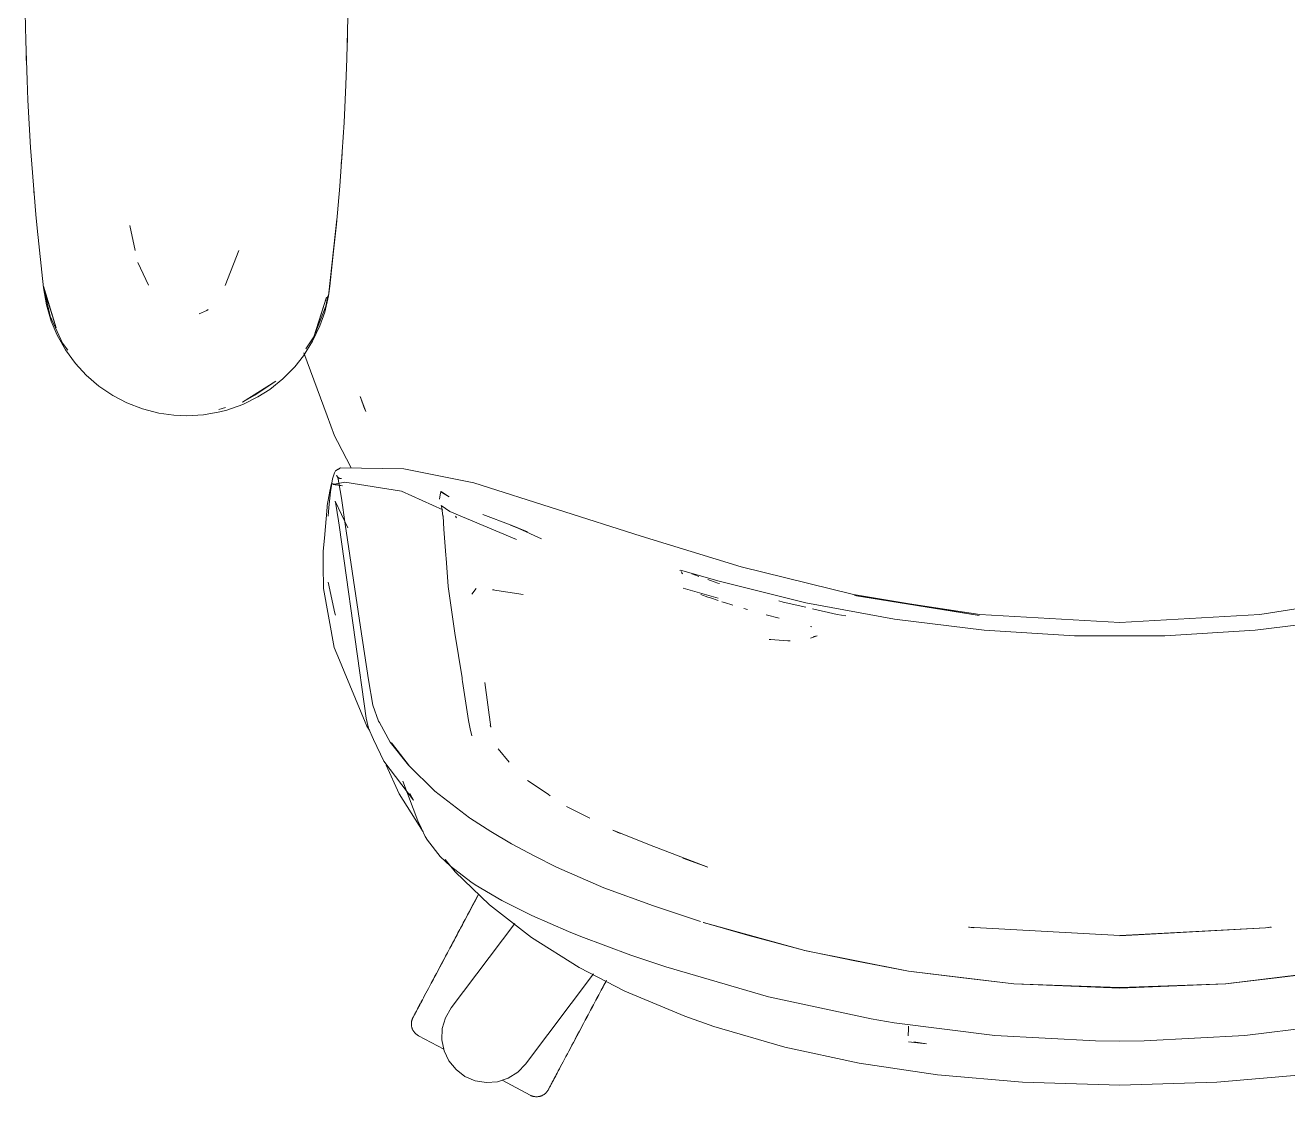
# Model space of a CAD drawing. Header units: millimetres. Extents: x 79795 to 317870, y -36033 to 97293.
# Drawn here: x 163361.4 to 163740.2, y 15950.8 to 16272.3 of the extents above; entities that cross this region are included whole.
import ezdxf

# ---------------------------------------------------------------- set-up
doc = ezdxf.new("R2010")
doc.units = ezdxf.units.MM
doc.header["$MEASUREMENT"] = 0
doc.layers.add('G-IMPT', color=8, linetype='CONTINUOUS', lineweight=9)
doc.layers.add('I-FURN', color=8, linetype='CONTINUOUS', lineweight=9)

msp = doc.modelspace()

# ---------------------------------------------------------------- linework, layer by layer
at = {"layer": 'G-IMPT'}
for p, q in [((163361.44, 16275.99), (163361.6, 16267.57)), ((163458.2, 16274.63), (163457.91, 16262.32)), ((163458.07, 16267.85), (163458.07, 16269.93)), ((163361.99, 16255.81), (163361.6, 16267.57)), ((163457.99, 16266.19), (163458.07, 16267.85)), ((163361.74, 16262.63), (163361.73, 16264.13)), ((163361.85, 16260.7), (163361.74, 16262.63)), ((163457.61, 16254.44), (163457.91, 16262.32)), ((163361.99, 16255.81), (163362.24, 16249.79)), ((163457.61, 16254.44), (163457.08, 16243.14)), ((163363.05, 16235.65), (163362.24, 16249.79)), ((163456.51, 16234.27), (163457.08, 16243.14)), ((163363.38, 16230.56), (163363.05, 16235.65)), ((163456.51, 16234.27), (163455.79, 16223.98)), ((163456.38, 16232.22), (163456.47, 16234.13)), ((163363.38, 16230.56), (163364.63, 16215.5)), ((163456.38, 16232.22), (163456.24, 16230.81)), ((163454.8, 16212.58), (163455.79, 16223.98)), ((163364.03, 16222.38), (163364.2, 16220.7)), ((163364.63, 16215.5), (163364.97, 16211.37)), ((163364.97, 16211.37), (163366.88, 16193.45)), ((163392.85, 16212.16), (163394.42, 16204.73)), ((163452.45, 16191.14), (163454.9, 16214.1)), ((163452.45, 16191.14), (163454.8, 16212.58)), ((163454.9, 16214.1), (163452.78, 16193.96)), ((163425.55, 16204.66), (163421.4, 16194.24)), ((163398.45, 16194.33), (163395.19, 16201.11)), ((163366.88, 16193.96), (163370.71, 16181.5)), ((163366.88, 16193.96), (163367.8, 16190.65)), ((163366.88, 16193.45), (163367.77, 16188.4)), ((163368.92, 16184.99), (163367.01, 16193.4)), ((163452.45, 16191.14), (163452.78, 16193.96)), ((163369.24, 16183.54), (163367.77, 16188.4)), ((163370.71, 16181.5), (163367.8, 16190.65)), ((163448.05, 16178.79), (163451.86, 16190.65)), ((163448.95, 16181.5), (163451.86, 16190.65)), ((163452.45, 16191.14), (163451.29, 16186.18)), ((163452.23, 16191.07), (163451.65, 16188.01)), ((163368.92, 16184.99), (163372.66, 16176.93)), ((163413.66, 16185.7), (163415.88, 16186.71)), ((163415.88, 16186.71), (163416.33, 16187.01)), ((163451.65, 16188.01), (163448.45, 16179.83)), ((163449.84, 16182.05), (163451.29, 16186.18)), ((163371.05, 16179.3), (163369.24, 16183.54)), ((163447.65, 16177.47), (163449.84, 16182.05)), ((163448.05, 16178.79), (163448.95, 16181.5)), ((163371.05, 16179.3), (163373.56, 16174.86)), ((163447.65, 16177.47), (163444.92, 16173.14)), ((163448.05, 16178.79), (163445.63, 16175.21)), ((163374.26, 16174.82), (163372.66, 16176.93)), ((163376.56, 16170.78), (163373.56, 16174.86)), ((163445.04, 16174.04), (163451.99, 16155.1)), ((163376.56, 16170.78), (163379.73, 16167.34)), ((163438.75, 16166.23), (163442.3, 16169.84)), ((163442.3, 16169.84), (163444.92, 16173.14)), ((163383.56, 16164.02), (163379.73, 16167.34)), ((163438.75, 16166.23), (163434.78, 16163.04)), ((163387.73, 16161.19), (163383.56, 16164.02)), ((163426.62, 16159.18), (163436.57, 16165.5)), ((163430.3, 16161.34), (163436.57, 16165.5)), ((163431.23, 16160.78), (163434.78, 16163.04)), ((163387.73, 16161.19), (163391.89, 16159)), ((163391.89, 16159), (163396.6, 16157.16)), ((163426.72, 16158.53), (163421.95, 16156.82)), ((163426.62, 16159.18), (163430.3, 16161.34)), ((163426.72, 16158.53), (163431.23, 16160.78)), ((163463.58, 16156.4), (163461.95, 16160.87)), ((163461.95, 16160.87), (163463.32, 16156.99)), ((163401.47, 16155.9), (163396.6, 16157.16)), ((163401.47, 16155.9), (163405.98, 16155.26)), ((163409.83, 16155.08), (163405.98, 16155.26)), ((163409.83, 16155.08), (163414.87, 16155.38)), ((163414.87, 16155.38), (163419.82, 16156.26)), ((163421.51, 16157.62), (163419.48, 16157)), ((163419.82, 16156.26), (163421.95, 16156.82)), ((163451.99, 16155.1), (163454.18, 16149.13)), ((163463.58, 16156.4), (163463.32, 16156.99)), ((163455.1, 16147.37), (163454.18, 16149.13)), ((163459.24, 16139.47), (163455.1, 16147.37)), ((163456.06, 16139.53), (163455.02, 16138.92)), ((163475.04, 16139.15), (163456.06, 16139.53)), ((163453.12, 16132.87), (163453.65, 16136.15)), ((163454.2, 16138.01), (163453.65, 16136.15)), ((163454.2, 16138.01), (163454.52, 16138.55)), ((163454.52, 16138.55), (163455.02, 16138.92)), ((163455.25, 16136.66), (163454.85, 16137.16)), ((163455.41, 16136.06), (163454.85, 16137.16)), ((163455.64, 16139.05), (163455.02, 16138.92)), ((163455.02, 16138.92), (163455.09, 16138.95)), ((163455.64, 16139.05), (163455.09, 16138.95)), ((163455.41, 16136.06), (163455.24, 16136.68)), ((163455.24, 16136.68), (163456.35, 16130.42)), ((163455.25, 16136.66), (163455.79, 16136.34)), ((163456.29, 16136.26), (163455.79, 16136.34)), ((163475.04, 16139.15), (163496, 16134.95)), ((163452.05, 16128.21), (163452.86, 16132.46)), ((163453.04, 16132.26), (163452.52, 16127.57)), ((163452.86, 16132.46), (163453.3, 16134.78)), ((163453.12, 16132.87), (163453.04, 16132.26)), ((163456.58, 16134.06), (163453.3, 16134.78)), ((163453.71, 16134.54), (163457.29, 16135.23)), ((163456.58, 16134.06), (163453.71, 16134.54)), ((163474.34, 16132.52), (163457.29, 16135.23)), ((163474.34, 16132.52), (163486.69, 16126.9)), ((163485.87, 16131.44), (163486.15, 16132.31)), ((163486.17, 16132.37), (163486.15, 16132.31)), ((163488.63, 16130.79), (163486.15, 16132.31)), ((163486.15, 16132.31), (163488.62, 16130.82)), ((163486.17, 16132.37), (163488.63, 16130.79)), ((163546.24, 16118.96), (163496, 16134.95)), ((163452.01, 16127.74), (163452.05, 16128.21)), ((163454.44, 16129.45), (163458.23, 16121.46)), ((163454.44, 16129.45), (163454.58, 16128.58)), ((163455.42, 16123.56), (163454.58, 16128.58)), ((163456.35, 16130.42), (163457.46, 16122.56)), ((163485.7, 16130.09), (163485.87, 16131.44)), ((163486.46, 16127.45), (163486.17, 16128.17)), ((163486.17, 16128.17), (163488.84, 16126.41)), ((163452.01, 16127.74), (163451.2, 16118.41)), ((163452.52, 16127.57), (163452.31, 16124.98)), ((163486.46, 16127.45), (163486.46, 16127.44)), ((163486.76, 16125.06), (163486.46, 16127.44)), ((163486.76, 16125.06), (163486.77, 16124.97)), ((163487.06, 16121.1), (163486.77, 16124.97)), ((163488.84, 16126.41), (163508.82, 16117.97)), ((163490.56, 16124.96), (163490.83, 16124.52)), ((163507.18, 16122.27), (163498.71, 16125.53)), ((163455.42, 16123.56), (163455.63, 16122.26)), ((163457.07, 16111.6), (163455.63, 16122.26)), ((163457.46, 16122.56), (163462.02, 16091.69)), ((163487.62, 16113.24), (163487.06, 16121.1)), ((163512.08, 16120.25), (163506.98, 16122.28)), ((163506.98, 16122.28), (163512.1, 16120.25)), ((163507.18, 16122.27), (163512.08, 16120.25)), ((163509.56, 16121.25), (163516.27, 16118.2)), ((163451.2, 16118.41), (163450.86, 16114.46)), ((163576.21, 16109.78), (163546.24, 16118.96)), ((163450.86, 16110.29), (163450.86, 16114.46)), ((163487.7, 16112.25), (163487.62, 16113.24)), ((163450.89, 16103.32), (163450.86, 16110.29)), ((163457.07, 16111.6), (163463.75, 16064.38)), ((163488.31, 16104.01), (163487.7, 16112.25)), ((163576.21, 16109.78), (163609.9, 16101.46)), ((163452.3, 16105.18), (163454.34, 16095.88)), ((163558.04, 16108.82), (163557.8, 16108.68)), ((163569.26, 16105.55), (163558.04, 16108.82)), ((163558.58, 16107.73), (163558.19, 16108.34)), ((163558.58, 16107.73), (163558.43, 16107.94)), ((163569.26, 16105.55), (163558.44, 16108.66)), ((163558.73, 16108.61), (163558.44, 16108.66)), ((163569.26, 16105.55), (163558.73, 16108.61)), ((163562.51, 16107.28), (163561.44, 16107.67)), ((163563.48, 16106.93), (163562.51, 16107.28)), ((163566.24, 16105.94), (163567.04, 16105.65)), ((163569.26, 16104.92), (163567.04, 16105.65)), ((163595.58, 16099), (163569.26, 16105.55)), ((163450.89, 16103.32), (163454.13, 16085.62)), ((163488.31, 16104.01), (163488.32, 16103.93)), ((163490.36, 16089.86), (163488.32, 16103.93)), ((163496.7, 16103.27), (163495.42, 16101.63)), ((163501.65, 16102.92), (163510.81, 16101.52)), ((163501.65, 16102.92), (163502, 16102.87)), ((163569.27, 16100.36), (163558.84, 16103.39)), ((163564.09, 16101.48), (163566.25, 16100.72)), ((163569.26, 16104.92), (163569.72, 16104.77)), ((163609.9, 16101.46), (163647.64, 16095.21)), ((163769.7, 16101.46), (163731.78, 16095.47)), ((163566.97, 16100.46), (163566.25, 16100.72)), ((163566.97, 16100.46), (163569.27, 16099.69)), ((163570.4, 16099.31), (163571.18, 16099.07)), ((163571.18, 16099.07), (163573.68, 16098.28)), ((163588.84, 16099.23), (163587.56, 16099.57)), ((163595.6, 16097.68), (163588.84, 16099.23)), ((163595.58, 16099), (163622.25, 16094.07)), ((163647.81, 16095.47), (163610.27, 16101.2)), ((163647.64, 16095.21), (163610.27, 16101.2)), ((163454.34, 16095.88), (163454.49, 16095.3)), ((163576.97, 16097.29), (163578.09, 16096.96)), ((163583.76, 16095.38), (163587.62, 16094.38)), ((163583.76, 16095.38), (163585.29, 16094.99)), ((163604.99, 16095.52), (163597.57, 16097.23)), ((163607.62, 16095.05), (163604.99, 16095.52)), ((163622.25, 16094.07), (163649.17, 16090.77)), ((163647.81, 16095.47), (163689.8, 16093.11)), ((163731.78, 16095.47), (163689.8, 16093.11)), ((163757.35, 16094.07), (163730.43, 16090.77)), ((163462.02, 16091.69), (163464.41, 16075.92)), ((163597.39, 16091.78), (163596.97, 16091.92)), ((163676.24, 16089.12), (163649.17, 16090.77)), ((163703.36, 16089.12), (163730.43, 16090.77)), ((163490.36, 16089.86), (163492.47, 16076.5)), ((163585.12, 16087.96), (163584.63, 16087.99)), ((163588.82, 16087.68), (163585.12, 16087.96)), ((163588.82, 16087.68), (163590.19, 16087.58)), ((163590.89, 16087.58), (163590.19, 16087.58)), ((163598.99, 16089.11), (163597.04, 16088.43)), ((163598.99, 16089.11), (163597.94, 16088.9)), ((163703.36, 16089.12), (163676.24, 16089.12)), ((163454.13, 16085.62), (163455.72, 16081.77)), ((163457.11, 16078.4), (163455.72, 16081.77)), ((163463.91, 16061.95), (163457.11, 16078.4)), ((163465.71, 16068.25), (163464.41, 16075.92)), ((163492.47, 16076.5), (163492.55, 16075.99)), ((163492.64, 16075.38), (163492.55, 16075.99)), ((163492.64, 16075.38), (163494.45, 16063.66)), ((163499.32, 16075.08), (163501.1, 16061.73)), ((163465.71, 16068.25), (163467.46, 16063.46)), ((163463.75, 16064.38), (163464.39, 16061.39)), ((163467.68, 16063.04), (163467.46, 16063.46)), ((163494.45, 16063.66), (163494.52, 16063.19)), ((163464.68, 16060.78), (163463.91, 16061.95)), ((163465.96, 16058.03), (163464.39, 16061.39)), ((163470.96, 16057.2), (163467.68, 16063.04)), ((163494.94, 16061.21), (163494.52, 16063.19)), ((163495.4, 16059.04), (163494.94, 16061.21)), ((163501.1, 16061.73), (163500.96, 16062.2)), ((163465.96, 16058.03), (163469, 16051.5)), ((163470.96, 16057.2), (163476.38, 16050.24)), ((163476.69, 16050.03), (163471.29, 16056.98)), ((163471.29, 16056.98), (163473.88, 16053.6)), ((163476.69, 16050.03), (163473.88, 16053.6)), ((163506.6, 16051.23), (163503.27, 16055.14)), ((163477.94, 16039.8), (163469, 16051.5)), ((163469.67, 16050.32), (163473.65, 16041.69)), ((163484.28, 16042.5), (163476.38, 16050.24)), ((163474.71, 16045.46), (163479.22, 16033.55)), ((163513.24, 16044.96), (163512.13, 16045.71)), ((163513.24, 16044.96), (163518.37, 16041.46)), ((163473.65, 16041.69), (163480.77, 16030.24)), ((163477.94, 16039.8), (163476.78, 16041.83)), ((163484.28, 16042.5), (163494.72, 16034.48)), ((163518.37, 16041.46), (163518.95, 16041.07)), ((163523.84, 16037.93), (163530.82, 16034.39)), ((163480.29, 16031.32), (163479.22, 16033.55)), ((163494.98, 16034.31), (163494.72, 16034.48)), ((163501.07, 16030.43), (163494.98, 16034.31)), ((163481.46, 16028.88), (163480.29, 16031.32)), ((163501.07, 16030.43), (163507.3, 16026.66)), ((163547.01, 16027.04), (163537.68, 16030.76)), ((163537.68, 16030.76), (163539.92, 16029.76)), ((163482.08, 16027.75), (163481.46, 16028.88)), ((163482.08, 16027.75), (163485.94, 16022.88)), ((163514.09, 16023.09), (163507.3, 16026.66)), ((163548.73, 16026.37), (163547.01, 16027.04)), ((163566.18, 16019.66), (163548.73, 16026.37)), ((163485.94, 16022.88), (163488.97, 16019.99)), ((163490.39, 16018.32), (163487.39, 16021.99)), ((163514.09, 16023.09), (163520.82, 16019.71)), ((163566.18, 16019.66), (163558.75, 16022.38)), ((163488.97, 16019.99), (163495.1, 16015.27)), ((163490.39, 16018.32), (163500.68, 16008.36)), ((163535.05, 16013.53), (163520.82, 16019.71)), ((163495.1, 16015.27), (163496.39, 16014.41)), ((163504.38, 16009.68), (163496.39, 16014.41)), ((163549.93, 16008.07), (163535.05, 16013.53)), ((163513.28, 15998.56), (163500.68, 16008.36)), ((163504.98, 16009.37), (163504.38, 16009.68)), ((163504.98, 16009.37), (163512.99, 16005.37)), ((163549.93, 16008.07), (163563.99, 16003.35)), ((163513.44, 16005.15), (163512.99, 16005.37)), ((163513.44, 16005.15), (163524.39, 16000.38)), ((163595.34, 15994.68), (163564.84, 16003.06)), ((163578.09, 15999.33), (163564.93, 16003.11)), ((163595.34, 15994.68), (163564.93, 16003.11)), ((163524.39, 16000.38), (163528.07, 15998.9)), ((163578.09, 15999.33), (163595.34, 15994.68)), ((163689.8, 15999.17), (163644.46, 16001.68)), ((163644.46, 16001.68), (163646.07, 16001.45)), ((163644.52, 16001.72), (163644.77, 16001.68)), ((163646.07, 16001.45), (163644.77, 16001.68)), ((163689.8, 15999.12), (163733.53, 16001.45)), ((163689.8, 15999.17), (163733.53, 16001.45)), ((163733.53, 16001.45), (163735.3, 16001.71)), ((163733.53, 16001.45), (163734.83, 16001.68)), ((163735.08, 16001.72), (163734.83, 16001.68)), ((163527.58, 15989.58), (163513.28, 15998.56)), ((163543.15, 15993.3), (163528.07, 15998.9)), ((163543.15, 15993.3), (163549.97, 15990.96)), ((163626.47, 15988.5), (163595.22, 15994.72)), ((163595.22, 15994.72), (163626.39, 15988.51)), ((163595.34, 15994.68), (163610.36, 15991.6)), ((163626.47, 15988.5), (163610.36, 15991.6)), ((163541.35, 15982.49), (163527.58, 15989.58)), ((163553.57, 15989.76), (163549.97, 15990.96)), ((163553.57, 15989.76), (163584.4, 15980.82)), ((163657.98, 15984.68), (163626.39, 15988.51)), ((163641.94, 15986.56), (163626.47, 15988.5)), ((163658.02, 15984.72), (163626.47, 15988.5)), ((163721.57, 15984.72), (163753.13, 15988.5)), ((163721.61, 15984.68), (163753.21, 15988.51)), ((163753.13, 15988.5), (163737.65, 15986.56)), ((163641.94, 15986.56), (163658.02, 15984.72)), ((163689.8, 15983.35), (163657.98, 15984.68)), ((163658.02, 15984.72), (163672.91, 15984.04)), ((163658.02, 15984.72), (163689.8, 15983.58)), ((163672.91, 15984.04), (163689.8, 15983.58)), ((163721.57, 15984.72), (163689.8, 15983.58)), ((163721.61, 15984.68), (163689.8, 15983.35)), ((163706.68, 15984.04), (163689.8, 15983.58)), ((163706.68, 15984.04), (163721.57, 15984.72)), ((163721.57, 15984.72), (163737.65, 15986.56)), ((163559.33, 15974.97), (163541.35, 15982.49)), ((163615.19, 15974.15), (163584.4, 15980.82)), ((163559.33, 15974.97), (163568.06, 15971.9)), ((163622.11, 15972.97), (163615.19, 15974.15)), ((163652.28, 15969.15), (163622.11, 15972.97)), ((163727.31, 15969.15), (163757.48, 15972.97)), ((163568.06, 15971.9), (163589.3, 15965.72)), ((163626.35, 15969.08), (163626.43, 15971.17)), ((163626.35, 15969.08), (163626.35, 15969.19)), ((163626.46, 15971.96), (163626.43, 15971.17)), ((163682.49, 15967.54), (163652.28, 15969.15)), ((163697.11, 15967.54), (163727.31, 15969.15)), ((163589.3, 15965.72), (163611.67, 15960.91)), ((163626.38, 15967.32), (163631.8, 15966.67)), ((163628.03, 15967.24), (163631.8, 15966.67)), ((163682.49, 15967.54), (163689.8, 15967.44)), ((163697.11, 15967.54), (163689.8, 15967.44)), ((163635.09, 15957.42), (163611.67, 15960.91)), ((163660.66, 15955.16), (163635.09, 15957.42)), ((163744.51, 15957.42), (163718.94, 15955.16)), ((163689.8, 15954.31), (163660.66, 15955.16)), ((163718.94, 15955.16), (163689.8, 15954.31))]:
    msp.add_line(p, q, dxfattribs=at)
at = {"layer": 'I-FURN'}
for p, q in [((163496.94, 16010.62), (163496.46, 16009.71)), ((163496.68, 16010.13), (163497.16, 16011.04)), ((163497.42, 16011.52), (163496.94, 16010.62)), ((163494.95, 16006.88), (163494.43, 16005.91)), ((163494.67, 16006.36), (163495.19, 16007.32)), ((163495.46, 16007.84), (163494.95, 16006.88)), ((163495.19, 16007.32), (163495.69, 16008.27)), ((163495.96, 16008.78), (163495.46, 16007.84)), ((163495.69, 16008.27), (163496.19, 16009.21)), ((163496.46, 16009.71), (163495.96, 16008.78)), ((163496.19, 16009.21), (163496.68, 16010.13)), ((163492.86, 16002.95), (163492.33, 16001.95)), ((163492.57, 16002.41), (163493.1, 16003.41)), ((163493.39, 16003.94), (163492.86, 16002.95)), ((163493.1, 16003.41), (163493.63, 16004.4)), ((163493.91, 16004.93), (163493.39, 16003.94)), ((163493.63, 16004.4), (163494.15, 16005.38)), ((163494.43, 16005.91), (163493.91, 16004.93)), ((163494.15, 16005.38), (163494.67, 16006.36)), ((163489.2, 15977.43), (163508.27, 16002.74)), ((163490.44, 15998.4), (163490.97, 15999.4)), ((163491.26, 15999.94), (163490.73, 15998.94)), ((163490.97, 15999.4), (163491.51, 16000.41)), ((163491.8, 16000.95), (163491.26, 15999.94)), ((163491.51, 16000.41), (163492.04, 16001.41)), ((163492.33, 16001.95), (163491.8, 16000.95)), ((163492.04, 16001.41), (163492.57, 16002.41)), ((163488.32, 15994.41), (163488.85, 15995.4)), ((163489.13, 15995.94), (163488.6, 15994.94)), ((163488.85, 15995.4), (163489.37, 15996.39)), ((163489.66, 15996.93), (163489.13, 15995.94)), ((163489.37, 15996.39), (163489.91, 15997.39)), ((163490.19, 15997.93), (163489.66, 15996.93)), ((163489.91, 15997.39), (163490.44, 15998.4)), ((163490.73, 15998.94), (163490.19, 15997.93)), ((163486.27, 15990.56), (163486.78, 15991.51)), ((163487.05, 15992.02), (163486.54, 15991.07)), ((163486.78, 15991.51), (163487.29, 15992.46)), ((163487.56, 15992.99), (163487.05, 15992.02)), ((163487.29, 15992.46), (163487.8, 15993.43)), ((163488.08, 15993.96), (163487.56, 15992.99)), ((163487.8, 15993.43), (163488.32, 15994.41)), ((163488.6, 15994.94), (163488.08, 15993.96)), ((163484.35, 15986.95), (163484.82, 15987.82)), ((163485.07, 15988.31), (163484.6, 15987.42)), ((163484.82, 15987.82), (163485.29, 15988.72)), ((163485.56, 15989.21), (163485.07, 15988.31)), ((163485.29, 15988.72), (163485.78, 15989.63)), ((163486.05, 15990.13), (163485.56, 15989.21)), ((163485.78, 15989.63), (163486.27, 15990.56)), ((163486.54, 15991.07), (163486.05, 15990.13)), ((163531.94, 15987.65), (163511.55, 15960.59)), ((163482.83, 15984.08), (163482.41, 15983.3)), ((163483.25, 15984.88), (163482.83, 15984.08)), ((163483.69, 15985.7), (163483.25, 15984.88)), ((163483.45, 15985.26), (163483.9, 15986.09)), ((163484.14, 15986.55), (163483.69, 15985.7)), ((163483.9, 15986.09), (163484.35, 15986.95)), ((163484.6, 15987.42), (163484.14, 15986.55)), ((163535.05, 15984.31), (163534.53, 15983.34)), ((163534.77, 15983.79), (163535.29, 15984.76)), ((163535.57, 15985.28), (163535.05, 15984.31)), ((163535.29, 15984.76), (163535.8, 15985.73)), ((163480.91, 15980.47), (163480.57, 15979.84)), ((163481.26, 15981.14), (163480.91, 15980.47)), ((163481.63, 15981.83), (163481.26, 15981.14)), ((163482.02, 15982.55), (163481.63, 15981.83)), ((163482.41, 15983.3), (163482.02, 15982.55)), ((163532.95, 15980.36), (163532.41, 15979.35)), ((163532.66, 15979.81), (163533.19, 15980.82)), ((163533.48, 15981.35), (163532.95, 15980.36)), ((163533.19, 15980.82), (163533.72, 15981.81)), ((163534.01, 15982.35), (163533.48, 15981.35)), ((163533.72, 15981.81), (163534.25, 15982.8)), ((163534.53, 15983.34), (163534.01, 15982.35)), ((163534.25, 15982.8), (163534.77, 15983.79)), ((163478.71, 15976.34), (163478.52, 15975.99)), ((163478.61, 15976.15), (163478.81, 15976.52)), ((163478.92, 15976.74), (163478.71, 15976.34)), ((163478.81, 15976.52), (163479.03, 15976.93)), ((163479.15, 15977.17), (163478.92, 15976.74)), ((163479.03, 15976.93), (163479.26, 15977.38)), ((163479.4, 15977.63), (163479.15, 15977.17)), ((163479.26, 15977.38), (163479.52, 15977.86)), ((163479.66, 15978.13), (163479.4, 15977.63)), ((163479.52, 15977.86), (163479.79, 15978.37)), ((163479.95, 15978.67), (163479.66, 15978.13)), ((163479.79, 15978.37), (163480.09, 15978.93)), ((163480.25, 15979.24), (163479.95, 15978.67)), ((163480.09, 15978.93), (163480.4, 15979.51)), ((163480.57, 15979.84), (163480.25, 15979.24)), ((163487.51, 15974.51), (163489.2, 15977.43)), ((163530.81, 15976.34), (163530.28, 15975.34)), ((163530.52, 15975.8), (163531.05, 15976.8)), ((163531.34, 15977.34), (163530.81, 15976.34)), ((163531.05, 15976.8), (163531.59, 15977.8)), ((163531.88, 15978.35), (163531.34, 15977.34)), ((163531.59, 15977.8), (163532.12, 15978.81)), ((163532.41, 15979.35), (163531.88, 15978.35)), ((163532.12, 15978.81), (163532.66, 15979.81)), ((163477.28, 15972.8), (163477.29, 15972.96)), ((163477.28, 15972.63), (163477.28, 15972.8)), ((163477.28, 15972.47), (163477.28, 15972.63)), ((163477.29, 15972.96), (163477.31, 15973.12)), ((163477.31, 15973.12), (163477.33, 15973.28)), ((163477.33, 15973.28), (163477.36, 15973.44)), ((163477.36, 15973.44), (163477.39, 15973.59)), ((163477.39, 15973.59), (163477.43, 15973.75)), ((163477.43, 15973.75), (163477.48, 15973.9)), ((163477.48, 15973.9), (163477.54, 15974.05)), ((163477.54, 15974.05), (163477.6, 15974.2)), ((163477.6, 15974.2), (163477.66, 15974.35)), ((163477.66, 15974.35), (163477.73, 15974.5)), ((163477.73, 15974.5), (163477.75, 15974.53)), ((163477.75, 15974.53), (163477.76, 15974.55)), ((163477.76, 15974.54), (163477.75, 15974.53)), ((163477.76, 15974.55), (163477.79, 15974.62)), ((163477.78, 15974.58), (163477.76, 15974.54)), ((163477.82, 15974.66), (163477.78, 15974.58)), ((163477.79, 15974.62), (163477.85, 15974.72)), ((163477.89, 15974.79), (163477.82, 15974.66)), ((163477.85, 15974.72), (163477.92, 15974.86)), ((163477.97, 15974.95), (163477.89, 15974.79)), ((163477.92, 15974.86), (163478.02, 15975.04)), ((163478.08, 15975.15), (163477.97, 15974.95)), ((163478.02, 15975.04), (163478.14, 15975.26)), ((163478.21, 15975.39), (163478.08, 15975.15)), ((163478.14, 15975.26), (163478.27, 15975.51)), ((163478.36, 15975.67), (163478.21, 15975.39)), ((163478.27, 15975.51), (163478.43, 15975.81)), ((163478.52, 15975.99), (163478.36, 15975.67)), ((163478.43, 15975.81), (163478.61, 15976.15)), ((163486.56, 15971.27), (163487.51, 15974.51)), ((163528.42, 15971.84), (163528.94, 15972.82)), ((163529.22, 15973.35), (163528.7, 15972.37)), ((163528.94, 15972.82), (163529.46, 15973.8)), ((163529.75, 15974.34), (163529.22, 15973.35)), ((163529.46, 15973.8), (163529.99, 15974.8)), ((163530.28, 15975.34), (163529.75, 15974.34)), ((163529.99, 15974.8), (163530.52, 15975.8)), ((163477.29, 15972.31), (163477.28, 15972.47)), ((163477.31, 15972.15), (163477.29, 15972.31)), ((163477.33, 15971.99), (163477.31, 15972.15)), ((163477.36, 15971.83), (163477.33, 15971.99)), ((163477.4, 15971.68), (163477.36, 15971.83)), ((163477.44, 15971.52), (163477.4, 15971.68)), ((163477.49, 15971.37), (163477.44, 15971.52)), ((163477.54, 15971.21), (163477.49, 15971.37)), ((163477.6, 15971.07), (163477.54, 15971.21)), ((163477.67, 15970.92), (163477.6, 15971.07)), ((163477.74, 15970.77), (163477.67, 15970.92)), ((163477.82, 15970.63), (163477.74, 15970.77)), ((163477.9, 15970.49), (163477.82, 15970.63)), ((163477.99, 15970.36), (163477.9, 15970.49)), ((163478.08, 15970.23), (163477.99, 15970.36)), ((163478.18, 15970.1), (163478.08, 15970.23)), ((163478.29, 15969.98), (163478.18, 15970.1)), ((163478.4, 15969.86), (163478.29, 15969.98)), ((163478.51, 15969.75), (163478.4, 15969.86)), ((163478.63, 15969.64), (163478.51, 15969.75)), ((163478.75, 15969.53), (163478.63, 15969.64)), ((163478.88, 15969.43), (163478.75, 15969.53)), ((163479.01, 15969.34), (163478.88, 15969.43)), ((163479.14, 15969.25), (163479.01, 15969.34)), ((163479.28, 15969.16), (163479.14, 15969.25)), ((163479.42, 15969.08), (163479.28, 15969.16)), ((163479.42, 15969.08), (163487, 15965.05)), ((163486.42, 15967.9), (163486.56, 15971.27)), ((163526.4, 15968.04), (163526.89, 15968.97)), ((163527.16, 15969.48), (163526.66, 15968.54)), ((163526.89, 15968.97), (163527.39, 15969.91)), ((163527.67, 15970.43), (163527.16, 15969.48)), ((163527.39, 15969.91), (163527.9, 15970.87)), ((163528.18, 15971.39), (163527.67, 15970.43)), ((163527.9, 15970.87), (163528.42, 15971.84)), ((163528.7, 15972.37), (163528.18, 15971.39)), ((163487.09, 15964.59), (163486.42, 15967.9)), ((163524.51, 15964.49), (163524.97, 15965.35)), ((163524.97, 15965.35), (163525.43, 15966.23)), ((163525.43, 15966.23), (163525.91, 15967.12)), ((163526.17, 15967.62), (163525.69, 15966.71)), ((163525.91, 15967.12), (163526.4, 15968.04)), ((163526.66, 15968.54), (163526.17, 15967.62)), ((163488.54, 15961.55), (163487.09, 15964.59)), ((163490.67, 15958.93), (163488.54, 15961.55)), ((163522.42, 15960.56), (163522.81, 15961.3)), ((163522.81, 15961.3), (163523.22, 15962.06)), ((163523.22, 15962.06), (163523.64, 15962.85)), ((163523.64, 15962.85), (163524.07, 15963.66)), ((163524.07, 15963.66), (163524.51, 15964.49)), ((163493.36, 15956.9), (163490.67, 15958.93)), ((163509.21, 15958.16), (163506.35, 15956.36)), ((163511.55, 15960.59), (163509.21, 15958.16)), ((163520.87, 15957.64), (163520.57, 15957.07)), ((163520.7, 15957.33), (163521.01, 15957.91)), ((163521.01, 15957.91), (163521.34, 15958.53)), ((163521.34, 15958.53), (163521.69, 15959.18)), ((163521.69, 15959.18), (163522.05, 15959.86)), ((163522.05, 15959.86), (163522.42, 15960.56)), ((163496.46, 15955.57), (163493.36, 15956.9)), ((163499.79, 15955.03), (163496.46, 15955.57)), ((163503.15, 15955.29), (163499.79, 15955.03)), ((163506.35, 15956.36), (163503.15, 15955.29)), ((163504.51, 15955.74), (163512.92, 15951.27)), ((163518.63, 15953.44), (163518.75, 15953.66)), ((163518.82, 15953.79), (163518.69, 15953.55)), ((163518.75, 15953.66), (163518.89, 15953.92)), ((163518.97, 15954.07), (163518.82, 15953.79)), ((163518.89, 15953.92), (163519.05, 15954.22)), ((163519.14, 15954.39), (163518.97, 15954.07)), ((163519.05, 15954.22), (163519.22, 15954.55)), ((163519.33, 15954.75), (163519.14, 15954.39)), ((163519.22, 15954.55), (163519.42, 15954.92)), ((163519.54, 15955.14), (163519.33, 15954.75)), ((163519.42, 15954.92), (163519.64, 15955.33)), ((163519.77, 15955.57), (163519.54, 15955.14)), ((163519.64, 15955.33), (163519.88, 15955.78)), ((163520.01, 15956.04), (163519.77, 15955.57)), ((163519.88, 15955.78), (163520.13, 15956.26)), ((163520.28, 15956.54), (163520.01, 15956.04)), ((163520.13, 15956.26), (163520.41, 15956.78)), ((163520.57, 15957.07), (163520.28, 15956.54)), ((163520.41, 15956.78), (163520.7, 15957.33)), ((163512.96, 15951.25), (163512.92, 15951.27)), ((163513.1, 15951.18), (163512.96, 15951.25)), ((163513.25, 15951.12), (163513.1, 15951.18)), ((163513.4, 15951.06), (163513.25, 15951.12)), ((163513.55, 15951), (163513.4, 15951.06)), ((163513.7, 15950.96), (163513.55, 15951)), ((163513.86, 15950.91), (163513.7, 15950.96)), ((163514.02, 15950.88), (163513.86, 15950.91)), ((163514.18, 15950.85), (163514.02, 15950.88)), ((163514.34, 15950.83), (163514.18, 15950.85)), ((163514.5, 15950.81), (163514.34, 15950.83)), ((163514.66, 15950.8), (163514.5, 15950.81)), ((163514.82, 15950.8), (163514.66, 15950.8)), ((163514.98, 15950.8), (163514.82, 15950.8)), ((163515.14, 15950.81), (163514.98, 15950.8)), ((163515.3, 15950.83), (163515.14, 15950.81)), ((163515.46, 15950.85), (163515.3, 15950.83)), ((163515.62, 15950.88), (163515.46, 15950.85)), ((163515.78, 15950.92), (163515.62, 15950.88)), ((163515.93, 15950.96), (163515.78, 15950.92)), ((163516.09, 15951.01), (163515.93, 15950.96)), ((163516.24, 15951.06), (163516.09, 15951.01)), ((163516.39, 15951.12), (163516.24, 15951.06)), ((163516.53, 15951.19), (163516.39, 15951.12)), ((163516.68, 15951.26), (163516.53, 15951.19)), ((163516.82, 15951.34), (163516.68, 15951.26)), ((163516.96, 15951.42), (163516.82, 15951.34)), ((163517.09, 15951.51), (163516.96, 15951.42)), ((163517.22, 15951.6), (163517.09, 15951.51)), ((163517.35, 15951.7), (163517.22, 15951.6)), ((163517.47, 15951.81), (163517.35, 15951.7)), ((163517.59, 15951.92), (163517.47, 15951.81)), ((163517.71, 15952.03), (163517.59, 15951.92)), ((163517.82, 15952.15), (163517.71, 15952.03)), ((163517.92, 15952.27), (163517.82, 15952.15)), ((163518.02, 15952.4), (163517.92, 15952.27)), ((163518.12, 15952.53), (163518.02, 15952.4)), ((163518.21, 15952.66), (163518.12, 15952.53)), ((163518.29, 15952.8), (163518.21, 15952.66)), ((163518.37, 15952.94), (163518.29, 15952.8)), ((163518.39, 15952.99), (163518.37, 15952.94)), ((163518.37, 15952.94), (163518.38, 15952.96)), ((163518.37, 15952.94), (163518.37, 15952.94)), ((163518.38, 15952.96), (163518.41, 15953.02)), ((163518.44, 15953.07), (163518.39, 15952.99)), ((163518.41, 15953.02), (163518.46, 15953.12)), ((163518.5, 15953.19), (163518.44, 15953.07)), ((163518.46, 15953.12), (163518.54, 15953.26)), ((163518.59, 15953.35), (163518.5, 15953.19)), ((163518.54, 15953.26), (163518.63, 15953.44)), ((163518.69, 15953.55), (163518.59, 15953.35))]:
    msp.add_line(p, q, dxfattribs=at)

doc.saveas('drawing.dxf')
